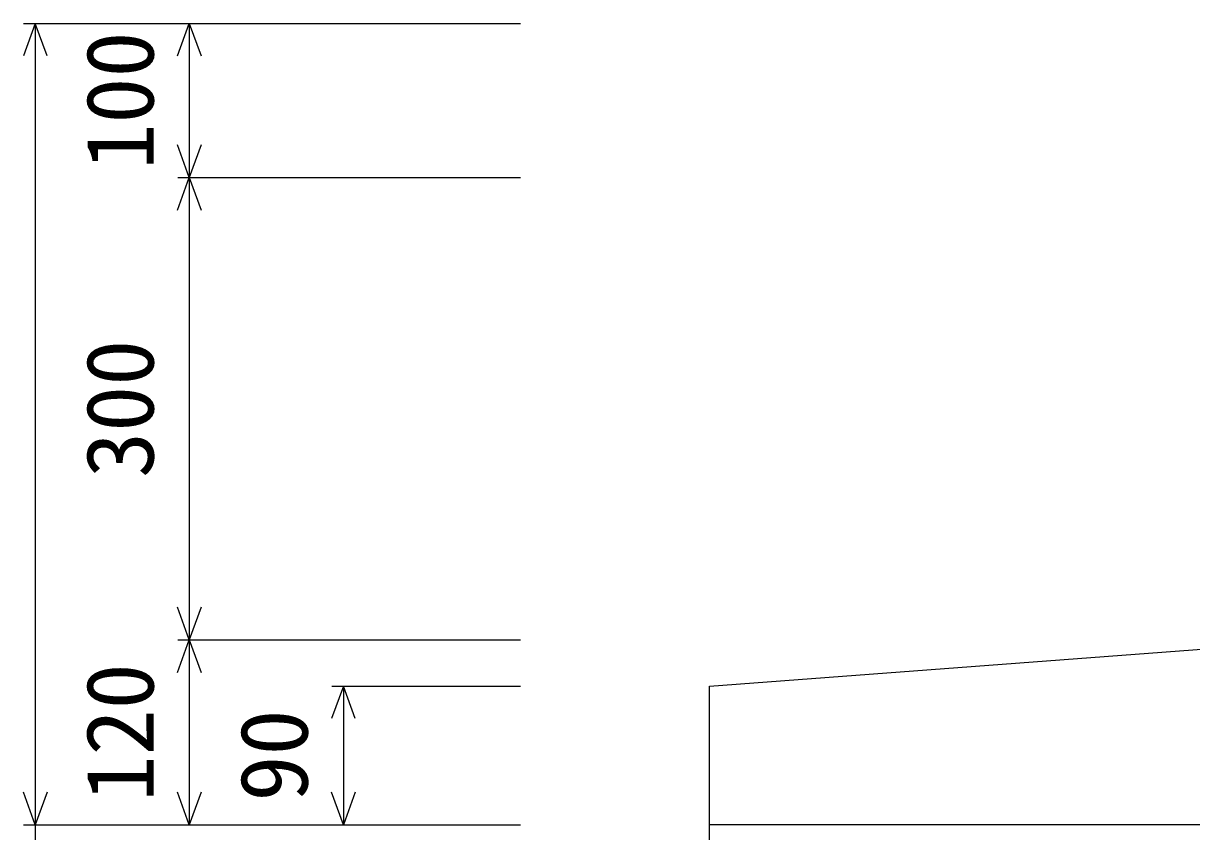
# Model space of a CAD drawing. Units: millimetres, scale not verified. Extents: x -16800 to 16800, y -5940 to 5940.
# Drawn here: x 4057 to 4816, y -99 to 425 of the extents above; entities that cross this region are included whole.
import ezdxf
from ezdxf.enums import TextEntityAlignment as Align

# ---------------------------------------------------------------- set-up
doc = ezdxf.new("R2010")
doc.units = ezdxf.units.MM
doc.header["$LTSCALE"] = 20
doc.layers.add('0-0_DIM', color=7, linetype='Continuous', lineweight=25)
doc.layers.add('0-5_OUTLINE', color=3, linetype='Continuous', lineweight=25)
doc.styles.add('ＭＳ ゴシック', font='')
doc.styles.get('ＭＳ ゴシック').set_extended_font_data('MS Gothic')

msp = doc.modelspace()

# ---------------------------------------------------------------- linework, layer by layer
at = {"layer": '0-0_DIM'}
for p, q in [((4057.6, 425.37), (4380.1, 425.37)), ((4065.1, 425.37), (4065.1, -94.63)), ((4165.1, 425.37), (4165.1, 325.37)), ((4157.6, 325.37), (4380.1, 325.37)), ((4165.1, 325.37), (4165.1, 25.37)), ((4157.6, 25.37), (4380.1, 25.37)), ((4165.1, 25.37), (4165.1, -94.63)), ((4257.6, -4.63), (4380.1, -4.63)), ((4265.1, -4.63), (4265.1, -94.63)), ((4057.6, -94.63), (4380.1, -94.63))]:
    msp.add_line(p, q, dxfattribs=at)
for points in [[(4072.8, 404.22), (4065.1, 425.37), (4057.41, 404.22)], [(4157.41, 404.22), (4165.1, 425.37), (4172.8, 404.22)], [(4172.8, 346.51), (4165.1, 325.37), (4157.41, 346.51)], [(4157.41, 304.22), (4165.1, 325.37), (4172.8, 304.22)], [(4172.8, 46.51), (4165.1, 25.37), (4157.41, 46.51)], [(4157.41, 4.22), (4165.1, 25.37), (4172.8, 4.22)], [(4272.8, -25.78), (4265.1, -4.63), (4257.41, -25.78)], [(4072.8, -73.49), (4065.1, -94.63), (4057.41, -73.49)], [(4172.8, -73.49), (4165.1, -94.63), (4157.41, -73.49)], [(4272.8, -73.49), (4265.1, -94.63), (4257.41, -73.49)], [(4065.1, -94.63), (4065.1, -114.63), (4065.1, -214.63)]]:
    msp.add_lwpolyline(points, dxfattribs=at)
at = {"layer": '0-5_OUTLINE'}
msp.add_line((5467.1, -94.63), (4502.6, -94.63), dxfattribs=at)
msp.add_lwpolyline([(4502.6, -114.63), (4502.6, -4.63), (4902.6, 25.37)], dxfattribs=at)

# ---------------------------------------------------------------- texts
at = {"layer": '0-0_DIM', "style": 'ＭＳ ゴシック'}
for s, p in [('100', (4155.1, 330.37)), ('300', (4155.1, 130.37)), ('120', (4155.1, -79.63)), ('90', (4255.1, -79.63))]:
    msp.add_text(s, height=43.99, rotation=90, dxfattribs=at).set_placement(p, align=Align.BOTTOM_LEFT)

doc.saveas('drawing.dxf')
